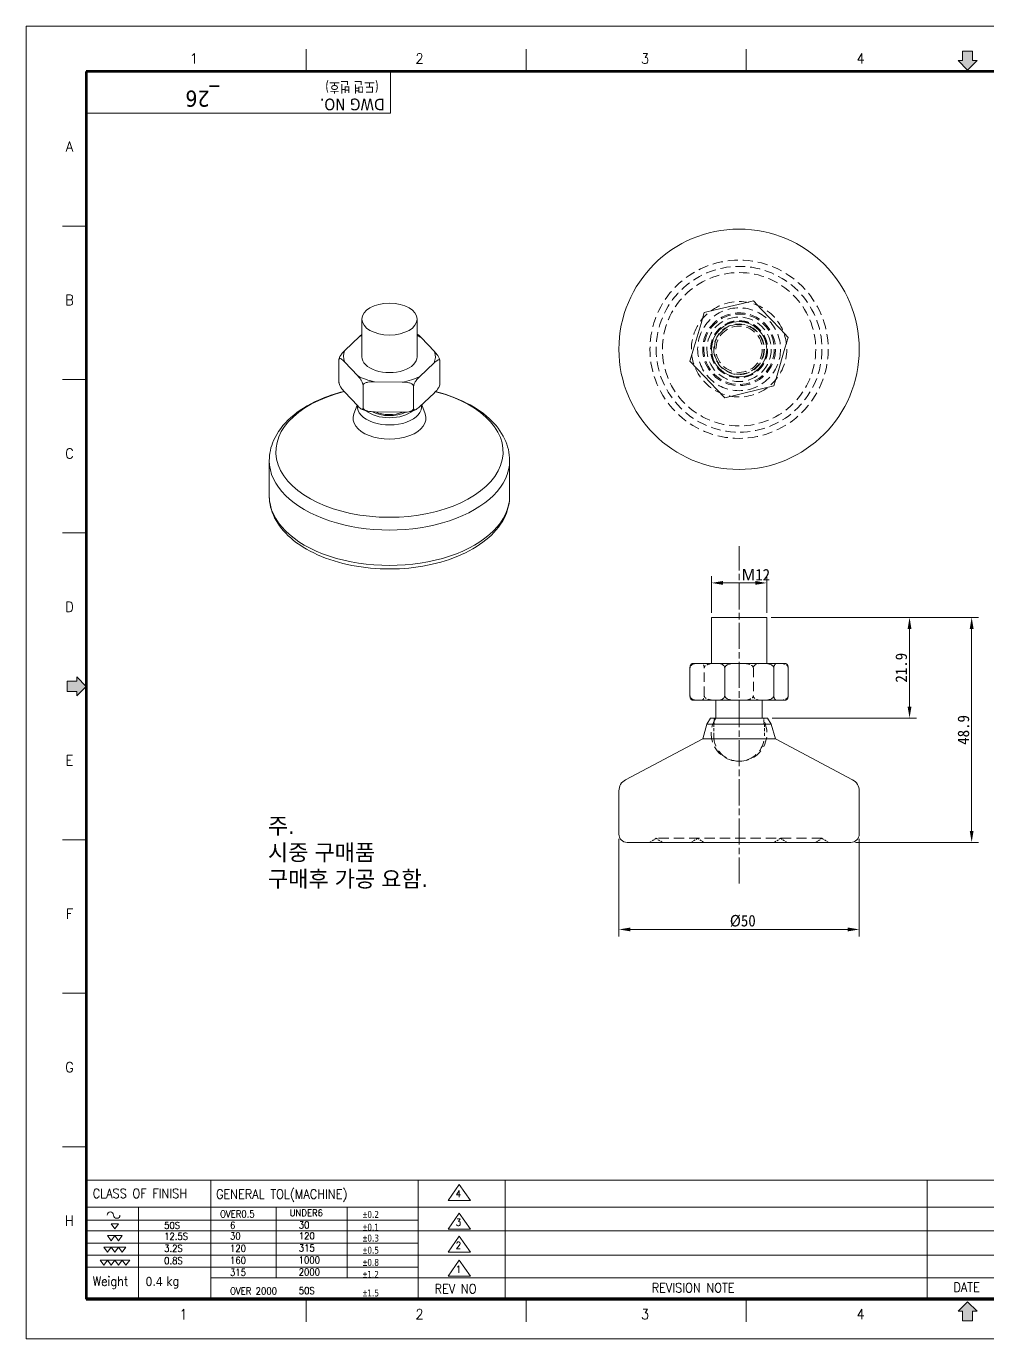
# Model space of a CAD drawing. Header units: millimetres. Extents: x 6 to 414, y 6 to 291.
# Drawn here: x 6 to 214.8, y 6 to 291 of the extents above; entities that cross this region are included whole.
import ezdxf
from ezdxf.enums import TextEntityAlignment as Align

# ---------------------------------------------------------------- set-up
doc = ezdxf.new("R2010")
doc.units = ezdxf.units.MM
doc.linetypes.add('CHAIN', pattern=[0.3543, 0.2362, -0.0295, 0.0591, -0.0295])
doc.linetypes.add('HIDDEN', pattern=[9.525, 6.35, -3.175])
doc.layers.get('0').update_dxf_attribs({"lineweight": 18})
for name, color, linetype, lineweight in [('SkizziergeometrieWIN-ISO', 7, 'Continuous', 50), ('가는실선_A4', 7, 'Continuous', 5), ('경계(ISO)', 7, 'Continuous', 70), ('굵은실선_A3', 7, 'Continuous', 18), ('제목(ISO)', 7, 'Continuous', 50)]:
    doc.layers.add(name, color=color, linetype=linetype, lineweight=lineweight)
for name, color, linetype, lineweight, true_color in [('가는실선_A3', 9, 'Continuous', 5, 0x808080), ('가는실선중심선_A3', 1, 'Continuous', 5, 0xff0000), ('가는파선_A3', 7, 'HIDDEN', 13, 0x008000), ('해치선_A3', 1, 'Continuous', 5, 0xff0000)]:
    doc.layers.add(name, color=color, linetype=linetype, lineweight=lineweight, true_color=true_color)
doc.styles.add('ROMANC_37', font='tahoma.ttf')
doc.styles.add('ROMANC_61', font='ROMANC.shx')
doc.styles.add('주 텍스트 (ISO)', font='tahoma.ttf')
doc.styles.add('주문자_A3(3.5)', font='tahoma.ttf')
doc.styles.add('치수문자_A3(2.5)', font='')
doc.styles.add('텍스트 스타일12', font='tahoma.ttf')
doc.styles.add('텍스트 스타일171', font='ROMANC.shx', dxfattribs={"width": 0.9})
doc.styles.add('텍스트 스타일211', font='ROMANC.shx', dxfattribs={"width": 0.9})
doc.styles.add('텍스트 스타일213', font='RomanC.shx', dxfattribs={"width": 0.9})
doc.styles.add('텍스트 스타일36', font='ROMANC.shx', dxfattribs={"width": 0.941937})
doc.styles.add('텍스트 스타일52', font='tahoma.ttf', dxfattribs={"width": 0.8})
doc.styles.get('치수문자_A3(2.5)').set_extended_font_data('GulimChe')
doc.dimstyles.new('치수_A3(2.5)', dxfattribs={"dimtxt": 2.5, "dimasz": 2.5, "dimexe": 1.5, "dimexo": 1, "dimgap": 0.5, "dimtad": 1, "dimtoh": 1, "dimdec": 1, "dimrnd": 1e-08, "dimdsep": 46, "dimtxsty": '치수문자_A3(2.5)', "dimcen": 0.09, "dimdle": 10, "dimclrd": 8, "dimclre": 8, "dimclrt": 7, "dimadec": 1, "dimazin": 2, "dimtfac": 0.8, "dimtmove": 0, "dimatfit": 3, "dimfxl": 1, "dimtolj": 1, "dimtzin": 0, "dimlwd": -1, "dimlwe": -1, "dimarcsym": 0})

# ---------------------------------------------------------------- blocks, each defined once
blk = doc.blocks.new('경계 A3_경계')
blk.add_hatch(color=7).paths.add_polyline_path([(211.52, 9.9), (211.52, 11.96), (212.48, 11.96), (210.42, 14.01), (208.36, 11.96), (209.32, 11.96), (209.32, 9.9)])
at = {"layer": '가는실선_A3'}
blk.add_hatch(color=7, dxfattribs=at).paths.add_polyline_path([(14.9, 148.76), (14.9, 146.56), (16.96, 146.56), (16.96, 145.6), (19.02, 147.66), (16.96, 149.72), (16.96, 148.76)])
at = {"layer": '해치선_A3'}
blk.add_hatch(color=7, dxfattribs=at).paths.add_polyline_path([(211.52, 283.53), (212.48, 283.53), (210.42, 281.47), (208.36, 283.53), (209.32, 283.53), (209.32, 285.59), (211.52, 285.59)])
for p, q in [((209.32, 285.59), (211.52, 285.59)), ((209.32, 283.53), (209.32, 285.59)), ((211.52, 285.59), (211.52, 283.53)), ((208.36, 283.53), (209.32, 283.53)), ((210.42, 281.47), (208.36, 283.53)), ((211.52, 283.53), (212.48, 283.53)), ((210.42, 14.01), (208.36, 11.96)), ((208.36, 11.96), (209.32, 11.96)), ((209.32, 11.96), (209.32, 9.9)), ((212.48, 11.96), (210.42, 14.01)), ((211.52, 9.9), (211.52, 11.96)), ((211.52, 11.96), (212.48, 11.96)), ((209.32, 9.9), (211.52, 9.9))]:
    blk.add_line(p, q)
at = {"color": 7}
for p, q in [((16.96, 148.76), (14.9, 148.76)), ((14.9, 148.76), (14.9, 146.56)), ((16.96, 149.72), (16.96, 148.76)), ((19.02, 147.66), (16.96, 149.72)), ((14.9, 146.56), (16.96, 146.56)), ((16.96, 145.6), (19.02, 147.66)), ((16.96, 146.56), (16.96, 145.6)), ((210.42, 14.01), (208.36, 11.96)), ((208.36, 11.96), (209.32, 11.96)), ((209.32, 11.96), (209.32, 9.9)), ((212.48, 11.96), (210.42, 14.01)), ((211.52, 9.9), (211.52, 11.96)), ((211.52, 11.96), (212.48, 11.96)), ((209.32, 9.9), (211.52, 9.9))]:
    blk.add_line(p, q, dxfattribs=at)
at = {"layer": 'SkizziergeometrieWIN-ISO', "lineweight": 18}
for p, q in [((6, 291), (414, 291)), ((6, 6), (6, 291)), ((414, 6), (6, 6))]:
    blk.add_line(p, q, dxfattribs=at)
at = {"layer": '가는실선_A3', "color": 7}
for p, q in [((66.79, 281.16), (66.79, 286.06)), ((114.57, 281.16), (114.57, 286.06)), ((162.34, 281.16), (162.34, 286.06)), ((18.75, 247.62), (13.85, 247.62)), ((18.75, 214.3), (13.85, 214.3)), ((18.75, 180.98), (13.85, 180.98)), ((14.9, 148.76), (16.96, 148.76)), ((14.9, 146.56), (14.9, 148.76)), ((16.96, 148.76), (16.96, 149.72)), ((16.96, 149.72), (19.02, 147.66)), ((16.96, 146.56), (14.9, 146.56)), ((19.02, 147.66), (16.96, 145.6)), ((16.96, 145.6), (16.96, 146.56)), ((18.75, 114.34), (13.85, 114.34)), ((18.75, 81.02), (13.85, 81.02)), ((18.75, 47.7), (13.85, 47.7)), ((18.75, 47.7), (13.85, 47.7)), ((66.79, 14.6), (66.79, 9.7)), ((66.79, 14.6), (66.79, 9.7)), ((114.57, 14.6), (114.57, 9.7)), ((162.34, 14.6), (162.34, 9.7))]:
    blk.add_line(p, q, dxfattribs=at)
at = {"layer": '가는실선_A3', "color": 7, "lineweight": 60}
for p, q in [((19.02, 281.16), (19.02, 14.6)), ((401.22, 281.16), (19.02, 281.16)), ((19.02, 14.6), (401.22, 14.6))]:
    blk.add_line(p, q, dxfattribs=at)
at = {"layer": '가는실선_A3', "color": 7, "lineweight": 13}
for p in [(85.08, 280.98), (19.02, 272.16)]:
    blk.add_line(p, (85.08, 272.16), dxfattribs=at)
at = {"layer": '굵은실선_A3'}
blk.add_line((212.48, 283.53), (210.42, 281.47), dxfattribs=at)
at = {"layer": '가는실선_A3', "color": 7, "style": '텍스트 스타일36', "width": 0.941937}
for s, p in [('1', (42.42, 283.98)), ('2', (91.4, 283.98)), ('3', (140.38, 283.98)), ('4', (187.21, 283.98)), ('A', (15.38, 264.88)), ('B', (15.38, 231.56)), ('C', (15.38, 198.24)), ('D', (15.38, 164.92)), ('E', (15.38, 131.6)), ('F', (15.38, 98.28)), ('G', (15.38, 64.96)), ('H', (15.38, 31.64)), ('1', (40.11, 11.29)), ('2', (91.4, 11.34)), ('3', (140.38, 11.34)), ('4', (187.21, 11.34))]:
    blk.add_text(s, height=2.2, dxfattribs=at).set_placement(p, align=Align.MIDDLE_CENTER)
at = {"layer": '가는실선_A3', "color": 7, "style": '텍스트 스타일52', "width": 0.8}
blk.add_text('(도면 번호)', height=2.293, rotation=180, dxfattribs=at).set_placement((82.53, 278.93))
at = {"layer": '가는실선_A3', "color": 7, "style": 'ROMANC_37'}
blk.add_text('DWG NO.', height=2.527, rotation=180, dxfattribs=at).set_placement((83.82, 275.28))
at = {"layer": '경계(ISO)', "insert": (44.22, 275.84), "char_height": 3.5, "attachment_point": 5, "rotation": 180, "style": '주 텍스트 (ISO)'}
blk.add_mtext('_26 ', dxfattribs=at)
blk = doc.blocks.new('제목 블록 A3_표제란')
at = {"layer": '가는실선_A4', "lineweight": 13}
for p, q in [((25.42, 38.66), (269.12, 38.66)), ((208.17, 38.66), (208.17, 13.12)), ((25.42, 32.81), (269.12, 32.81))]:
    blk.add_line(p, q, dxfattribs=at)
at = {"layer": '가는실선_A4'}
for p, q in [((25.42, 13.12), (25.42, 38.66)), ((52.65, 38.66), (52.65, 13.12)), ((97.69, 38.66), (97.69, 13.12)), ((106.58, 37.75), (104.15, 34.26)), ((109.02, 34.26), (106.58, 37.75)), ((116.56, 13.12), (116.56, 38.69)), ((104.15, 34.26), (109.02, 34.26)), ((36.93, 32.81), (36.93, 19.82)), ((66.8, 32.81), (66.8, 17.47)), ((82.25, 32.81), (82.25, 17.47)), ((106.58, 31.55), (104.15, 28.06)), ((109.02, 28.06), (106.58, 31.55)), ((97.69, 30.03), (25.42, 30.03)), ((30.98, 29.24), (32.59, 29.24)), ((31.78, 28.13), (30.98, 29.24)), ((32.59, 29.24), (31.78, 28.13)), ((30.19, 26.66), (31.8, 26.66)), ((30.99, 25.55), (30.19, 26.66)), ((31.8, 26.66), (30.99, 25.55)), ((31.8, 26.66), (33.4, 26.66)), ((32.6, 25.55), (31.8, 26.66)), ((33.4, 26.66), (32.6, 25.55)), ((104.15, 28.06), (109.02, 28.06)), ((106.58, 26.57), (104.15, 23.08)), ((109.02, 23.08), (106.58, 26.57)), ((97.69, 25.05), (25.42, 25.05)), ((29.38, 24.16), (30.98, 24.16)), ((30.18, 23.05), (29.38, 24.16)), ((30.98, 24.16), (30.18, 23.05)), ((30.98, 24.16), (32.59, 24.16)), ((31.79, 23.05), (30.98, 24.16)), ((32.59, 24.16), (31.79, 23.05)), ((32.59, 24.16), (34.2, 24.16)), ((33.39, 23.05), (32.59, 24.16)), ((34.2, 24.16), (33.39, 23.05)), ((104.15, 23.08), (109.02, 23.08)), ((28.59, 21.34), (30.19, 21.34)), ((29.39, 20.23), (28.59, 21.34)), ((30.19, 21.34), (29.39, 20.23)), ((30.19, 21.34), (31.8, 21.34)), ((31, 20.23), (30.19, 21.34)), ((31.8, 21.34), (31, 20.23)), ((31.8, 21.34), (33.41, 21.34)), ((32.6, 20.23), (31.8, 21.34)), ((33.41, 21.34), (32.6, 20.23)), ((33.41, 21.34), (35.01, 21.34)), ((34.21, 20.23), (33.41, 21.34)), ((35.01, 21.34), (34.21, 20.23)), ((106.58, 21.34), (104.15, 17.85)), ((109.02, 17.85), (106.58, 21.34)), ((97.69, 19.82), (25.42, 19.82)), ((36.93, 19.82), (36.93, 13.12)), ((104.15, 17.85), (109.02, 17.85)), ((25.42, 13.12), (407.76, 13.12)), ((208.17, 13.12), (25.42, 13.12))]:
    blk.add_line(p, q, dxfattribs=at)
at = {"layer": '가는실선_A4', "color": 7}
for p, q in [((269.09, 27.68), (25.42, 27.68)), ((269.12, 22.4), (25.42, 22.4)), ((269.12, 17.47), (52.65, 17.47))]:
    blk.add_line(p, q, dxfattribs=at)
at = {"layer": '가는실선_A4'}
for centre, start, end in [((30.81, 31.11), 0, 180), ((32.21, 31.11), 180, 0)]:
    blk.add_arc(centre, 0.698, start, end, dxfattribs=at)
at = {"layer": '가는실선_A3', "color": 7, "style": '텍스트 스타일12'}
blk.add_attdef('질량\\P1;_001', (38.45, 15.71), '', height=2, dxfattribs=at)
at = {"layer": '가는실선_A4', "color": 7, "width": 0.9}
for s, height, style, p in [('CLASS OF FINISH', 2, '텍스트 스타일171', (26.97, 34.81)), ('GENERAL TOL(MACHINE)', 2, '텍스트 스타일171', (53.76, 34.67)), ('4', 1.5, '텍스트 스타일211', (105.83, 34.98)), ('OVER0.5', 1.5, '텍스트 스타일211', (54.63, 30.6)), ('UNDER6', 1.5, '텍스트 스타일211', (69.75, 30.85)), ('50S', 1.5, '텍스트 스타일211', (42.49, 28.11)), ('6', 1.5, '텍스트 스타일211', (56.81, 28.15)), ('30', 1.5, '텍스트 스타일211', (71.73, 28.22)), ('3', 1.5, '텍스트 스타일211', (105.83, 28.78)), ('12.5S', 1.5, '텍스트 스타일211', (42.49, 25.76)), ('30', 1.5, '텍스트 스타일211', (56.81, 25.8)), ('120', 1.5, '텍스트 스타일211', (71.73, 25.86)), ('3.2S', 1.5, '텍스트 스타일211', (42.49, 23.12)), ('120', 1.5, '텍스트 스타일211', (56.81, 23.16)), ('315', 1.5, '텍스트 스타일211', (71.73, 23.23)), ('2', 1.5, '텍스트 스타일211', (105.83, 23.8)), ('0.8S', 1.5, '텍스트 스타일211', (42.49, 20.48)), ('160', 1.5, '텍스트 스타일211', (56.81, 20.52)), ('1000', 1.5, '텍스트 스타일213', (71.72, 20.59)), ('1', 1.5, '텍스트 스타일211', (105.83, 18.57)), ('Weight', 2, '텍스트 스타일171', (26.97, 15.76)), ('315', 1.5, '텍스트 스타일213', (56.81, 17.94)), ('2000', 1.5, '텍스트 스타일211', (71.72, 18.01)), ('OVER 2000', 1.5, '텍스트 스타일211', (56.81, 13.87)), ('50S', 1.5, '텍스트 스타일211', (71.73, 13.94)), ('REV NO', 2, '텍스트 스타일171', (101.23, 14.1)), ('REVISION NOTE', 2, '텍스트 스타일171', (148.38, 14.33)), ('DATE', 2, '텍스트 스타일171', (213.9, 14.44))]:
    blk.add_text(s, height=height, dxfattribs=dict(at, style=style)).set_placement(p)
at = {"layer": '가는실선_A4', "color": 7, "char_height": 1.5, "attachment_point": 7, "style": 'ROMANC_61'}
for s, insert in [('\\fAIGDT|b0|i0;\\W0.90;\\H1.5000;`\\fTahoma|b0|i0;\\W0.90;\\H1.5000;0.2', (85.63, 30.47)), ('\\fAIGDT|b0|i0;\\W0.90;\\H1.5000;`\\fTahoma|b0|i0;\\W0.90;\\H1.5000;0.1', (85.63, 27.69)), ('\\fAIGDT|b0|i0;\\W0.90;\\H1.5000;`\\fTahoma|b0|i0;\\W0.90;\\H1.5000;0.3', (85.63, 25.34)), ('\\fAIGDT|b0|i0;\\W0.90;\\H1.5000;`\\fTahoma|b0|i0;\\W0.90;\\H1.5000;0.5', (85.63, 22.71)), ('\\fAIGDT|b0|i0;\\W0.90;\\H1.5000;`\\fTahoma|b0|i0;\\W0.90;\\H1.5000;0.8', (85.62, 20.06)), ('\\fAIGDT|b0|i0;\\W0.90;\\H1.5000;`\\fTahoma|b0|i0;\\W0.90;\\H1.5000;1.2', (85.62, 17.48)), ('\\fAIGDT|b0|i0;\\W0.90;\\H1.5000;`\\fTahoma|b0|i0;\\W0.90;\\H1.5000;1.5', (85.63, 13.42))]:
    blk.add_mtext(s, dxfattribs=dict(at, insert=insert))
at = {"layer": '가는실선_A4', "color": 7, "style": '텍스트 스타일12'}
blk.add_attdef('SCALE_001', (273.43, 32.87), '', height=2, dxfattribs=at)
blk.add_attdef('설명', text='', height=2, dxfattribs=at).set_placement((331.27, 35.73), align=Align.MIDDLE_LEFT)
blk.add_attdef('프로젝트', text='', height=2, dxfattribs=at).set_placement((340.77, 28.27), align=Align.MIDDLE_CENTER)
at = {"layer": '가는실선_A4', "style": '텍스트 스타일12'}
blk.add_attdef('리비전_번호_001', (385.16, 14.29), '', height=2, dxfattribs=at)
at = {"layer": '제목(ISO)', "style": '텍스트 스타일12'}
for tag, p in [('관리자', (373.93, 36.39)), ('공급업자', (383.08, 28.64))]:
    blk.add_attdef(tag, text='', height=2, dxfattribs=at).set_placement(p, align=Align.TOP_LEFT)
blk = doc.blocks.new('*D16')
at = {"layer": 'Defpoints', "color": 0, "transparency": 16777216}
for p in [(134.7, 115.58), (186.9, 115.58), (186.9, 94.88)]:
    blk.add_point(p, dxfattribs=at)
at = {"layer": '가는실선_A4', "color": 8, "transparency": 16777216}
for p, q in [((134.7, 114.58), (134.7, 93.38)), ((186.9, 114.58), (186.9, 93.38)), ((137.2, 94.88), (184.4, 94.88))]:
    blk.add_line(p, q, dxfattribs=at)
for points in [[(137.2, 95.29), (137.2, 94.46), (134.7, 94.88)], [(184.4, 95.29), (184.4, 94.46), (186.9, 94.88)]]:
    blk.add_solid(points, dxfattribs=at)
at = {"layer": '가는실선_A4', "color": 7, "transparency": 16777216, "insert": (160.8, 96.72), "char_height": 2.5, "attachment_point": 5, "style": '치수문자_A3(2.5)'}
blk.add_mtext('\\A1; \\f굴림체|b0|i0;\\H2.5000;Ø50', dxfattribs=at)
blk = doc.blocks.new('*D17')
at = {"layer": 'Defpoints', "color": 0, "transparency": 16777216}
for p in [(154.8, 170.12), (154.8, 162.64), (166.8, 162.64)]:
    blk.add_point(p, dxfattribs=at)
at = {"layer": '가는실선_A4', "color": 8, "transparency": 16777216}
for p, q in [((154.8, 163.64), (154.8, 171.62)), ((166.8, 163.64), (166.8, 171.62)), ((164.3, 170.12), (157.3, 170.12))]:
    blk.add_line(p, q, dxfattribs=at)
for points in [[(157.3, 170.54), (157.3, 169.71), (154.8, 170.12)], [(164.3, 170.54), (164.3, 169.71), (166.8, 170.12)]]:
    blk.add_solid(points, dxfattribs=at)
at = {"layer": '가는실선_A4', "color": 7, "transparency": 16777216, "insert": (163.64, 171.91), "char_height": 2.5, "attachment_point": 5, "style": '치수문자_A3(2.5)'}
blk.add_mtext('\\A1; \\fSegoe UI|b0|i0;\\H2.5000;M\\f굴림체|b0|i0;\\H2.5000;12', dxfattribs=at)
blk = doc.blocks.new('*D18')
at = {"layer": 'Defpoints', "color": 0, "transparency": 16777216}
for p in [(166.8, 162.64), (167, 140.78), (197.82, 140.78)]:
    blk.add_point(p, dxfattribs=at)
at = {"layer": '가는실선_A4', "color": 8, "transparency": 16777216}
for p, q in [((167.8, 162.64), (199.32, 162.64)), ((197.82, 160.14), (197.82, 143.28)), ((168, 140.78), (199.32, 140.78))]:
    blk.add_line(p, q, dxfattribs=at)
for points in [[(197.4, 160.14), (198.23, 160.14), (197.82, 162.64)], [(197.4, 143.28), (198.23, 143.28), (197.82, 140.78)]]:
    blk.add_solid(points, dxfattribs=at)
at = {"layer": '가는실선_A4', "color": 7, "transparency": 16777216, "insert": (196.03, 151.71), "char_height": 2.5, "attachment_point": 5, "rotation": 90, "style": '치수문자_A3(2.5)'}
blk.add_mtext('\\A1;21.9', dxfattribs=at)
blk = doc.blocks.new('*D19')
at = {"layer": 'Defpoints', "color": 0, "transparency": 16777216}
for p in [(166.8, 162.64), (185.1, 113.78), (211.31, 113.78)]:
    blk.add_point(p, dxfattribs=at)
at = {"layer": '가는실선_A4', "color": 8, "transparency": 16777216}
for p, q in [((167.8, 162.64), (212.81, 162.64)), ((211.31, 160.14), (211.31, 116.28)), ((186.1, 113.78), (212.81, 113.78))]:
    blk.add_line(p, q, dxfattribs=at)
for points in [[(210.89, 160.14), (211.73, 160.14), (211.31, 162.64)], [(210.89, 116.28), (211.73, 116.28), (211.31, 113.78)]]:
    blk.add_solid(points, dxfattribs=at)
at = {"layer": '가는실선_A4', "color": 7, "transparency": 16777216, "insert": (209.53, 138.21), "char_height": 2.5, "attachment_point": 5, "rotation": 90, "style": '치수문자_A3(2.5)'}
blk.add_mtext('\\A1;48.9', dxfattribs=at)

msp = doc.modelspace()

# ---------------------------------------------------------------- linework, layer by layer
at = {"layer": '가는실선_A3'}
for centre, major_axis, start_param, end_param in [((84.88, 219.25), (9.97, 0), 2.216556, 2.284771), ((84.88, 219.25), (9.97, 0), 0.806727, 0.925037), ((84.88, 219.25), (-9.97, 0), 6.042715, 6.473561), ((84.88, 219.25), (9.97, 0), 6.042715, 6.473561), ((84.88, 219.25), (-9.97, 0), 0.806727, 1.237573), ((84.88, 219.25), (-9.97, 0), 1.853924, 2.284771), ((84.88, 198.61), (-24.67, 0), 5.122413, 10.579191), ((84.88, 196.67), (-26.1, 0), 0, 3.141593), ((84.88, 188.98), (-26.1, 0), 0, 3.141593)]:
    msp.add_ellipse(centre, major_axis=major_axis, ratio=0.57735, start_param=start_param, end_param=end_param, dxfattribs=at)
at = {"layer": '가는실선중심선_A3', "linetype": 'CHAIN', "ltscale": 23.990969}
msp.add_line((160.8, 104.82), (160.8, 178.07), dxfattribs=at)
at = {"layer": '가는파선_A3', "ltscale": 0.314961}
for p, q in [((153.24, 145.64), (153.24, 151.64)), ((163.9, 151.64), (163.9, 145.64))]:
    msp.add_line(p, q, dxfattribs=at)
at = {"layer": '가는파선_A3', "ltscale": 0.0557}
for p, q in [((155.4, 139.43), (155.4, 140.78)), ((166.2, 139.43), (166.2, 140.78))]:
    msp.add_line(p, q, dxfattribs=at)
at = {"layer": '가는파선_A3', "ltscale": 0.10406}
for p, q in [((155.31, 136.91), (155.31, 139.43)), ((166.29, 136.91), (166.29, 139.43))]:
    msp.add_line(p, q, dxfattribs=at)
at = {"layer": '가는파선_A3', "ltscale": 0.066963}
for p, q in [((142.8, 114.68), (141.45, 113.78)), ((144.15, 113.78), (142.8, 114.68)), ((151.8, 114.68), (150.45, 113.78)), ((153.15, 113.78), (151.8, 114.68)), ((168.45, 113.78), (169.8, 114.68)), ((169.8, 114.68), (171.15, 113.78)), ((177.45, 113.78), (178.8, 114.68)), ((178.8, 114.68), (180.15, 113.78))]:
    msp.add_line(p, q, dxfattribs=at)
at = {"layer": '가는파선_A3', "ltscale": 0.349228}
msp.add_line((178.8, 114.68), (142.8, 114.68), dxfattribs=at)
at = {"layer": '가는파선_A3', "ltscale": 0.34498}
msp.add_circle((160.8, 220.86), 19.35, dxfattribs=at)
at = {"layer": '가는파선_A3', "ltscale": 0.33925}
msp.add_circle((160.8, 220.86), 18, dxfattribs=at)
at = {"layer": '가는파선_A3', "ltscale": 0.343225}
msp.add_circle((160.8, 220.86), 16.65, dxfattribs=at)
at = {"layer": '가는파선_A3', "ltscale": 0.34137}
msp.add_circle((160.8, 220.86), 10.35, dxfattribs=at)
at = {"layer": '가는파선_A3', "ltscale": 0.349228}
msp.add_circle((160.8, 220.86), 9, dxfattribs=at)
at = {"layer": '가는파선_A3', "ltscale": 0.347307}
msp.add_circle((160.8, 220.86), 7.9, dxfattribs=at)
at = {"layer": '가는파선_A3', "ltscale": 0.336423}
msp.add_circle((160.8, 220.86), 7.65, dxfattribs=at)
at = {"layer": '가는파선_A3', "ltscale": 0.35507}
msp.add_circle((160.8, 220.86), 7, dxfattribs=at)
at = {"layer": '가는파선_A3', "ltscale": 0.340875}
msp.add_circle((160.8, 220.86), 6.2, dxfattribs=at)
at = {"layer": '가는파선_A3', "ltscale": 0.332575}
msp.add_circle((160.8, 220.86), 6.05, dxfattribs=at)
at = {"layer": '가는파선_A3', "ltscale": 0.329226}
msp.add_circle((160.8, 220.86), 5.49, dxfattribs=at)
at = {"layer": '가는파선_A3', "ltscale": 0.356212}
msp.add_circle((160.8, 220.86), 5.4, dxfattribs=at)
at = {"layer": '가는파선_A3', "ltscale": 0.331486}
msp.add_circle((160.8, 220.86), 5.03, dxfattribs=at)
at = {"layer": '가는파선_A3', "ltscale": 0.342774}
msp.add_arc((160.8, 137.42), 6.05, 146.32, 33.68, dxfattribs=at)
at = {"layer": '가는파선_A3', "ltscale": 0.362149}
msp.add_arc((160.8, 136.91), 5.49, 180, 0, dxfattribs=at)
at = {"layer": '가는파선_A3', "ltscale": 0.118594}
for points, knots in [([(153.24, 151.64), (153.24, 151.69), (153.24, 151.74), (153.23, 151.83), (153.22, 151.88), (153.2, 152.04), (153.16, 152.15), (153.08, 152.35), (153.01, 152.44), (152.82, 152.61), (152.67, 152.64), (152.54, 152.64)], [0.5542201, 0.5542201, 0.5542201, 0.5542201, 0.5673665, 0.5673665, 0.5819552, 0.5819552, 0.6225293, 0.6225293, 0.6891052, 0.6891052, 0.8246123, 0.8246123, 0.8246123, 0.8246123]), ([(155.63, 152.64), (155.19, 152.64), (154.66, 152.61), (154.03, 152.44), (153.79, 152.35), (153.5, 152.15), (153.38, 152.04), (153.29, 151.88), (153.27, 151.83), (153.24, 151.74), (153.24, 151.69), (153.24, 151.64)], [-0.8246123, -0.8246123, -0.8246123, -0.8246123, -0.6891052, -0.6891052, -0.6225293, -0.6225293, -0.5819552, -0.5819552, -0.5673665, -0.5673665, -0.5542201, -0.5542201, -0.5542201, -0.5542201]), ([(163.9, 151.64), (163.9, 151.69), (163.89, 151.74), (163.87, 151.83), (163.85, 151.88), (163.76, 152.04), (163.64, 152.15), (163.35, 152.35), (163.11, 152.44), (162.47, 152.61), (161.95, 152.64), (161.51, 152.64)], [0.5542201, 0.5542201, 0.5542201, 0.5542201, 0.5673665, 0.5673665, 0.5819552, 0.5819552, 0.6225293, 0.6225293, 0.6891052, 0.6891052, 0.8246123, 0.8246123, 0.8246123, 0.8246123]), ([(165.6, 152.64), (165.29, 152.64), (164.91, 152.61), (164.46, 152.44), (164.29, 152.35), (164.09, 152.15), (164, 152.04), (163.94, 151.88), (163.92, 151.83), (163.91, 151.74), (163.9, 151.69), (163.9, 151.64)], [-0.8246123, -0.8246123, -0.8246123, -0.8246123, -0.6891052, -0.6891052, -0.6225293, -0.6225293, -0.5819552, -0.5819552, -0.5673665, -0.5673665, -0.5542201, -0.5542201, -0.5542201, -0.5542201]), ([(171.46, 151.64), (171.46, 151.69), (171.46, 151.74), (171.44, 151.83), (171.42, 151.88), (171.36, 152.04), (171.28, 152.15), (171.07, 152.35), (170.9, 152.44), (170.45, 152.61), (170.08, 152.64), (169.77, 152.64)], [-1.6626604, -1.6626604, -1.6626604, -1.6626604, -1.6495141, -1.6495141, -1.6349254, -1.6349254, -1.5943513, -1.5943513, -1.5277753, -1.5277753, -1.3922683, -1.3922683, -1.3922683, -1.3922683]), ([(152.54, 144.64), (152.67, 144.64), (152.82, 144.68), (153.01, 144.85), (153.08, 144.94), (153.16, 145.14), (153.2, 145.25), (153.22, 145.41), (153.23, 145.46), (153.24, 145.55), (153.24, 145.6), (153.24, 145.64)], [-1.9330526, -1.9330526, -1.9330526, -1.9330526, -1.7975455, -1.7975455, -1.7309696, -1.7309696, -1.6903955, -1.6903955, -1.6758068, -1.6758068, -1.6626604, -1.6626604, -1.6626604, -1.6626604]), ([(153.24, 145.64), (153.24, 145.6), (153.24, 145.55), (153.27, 145.46), (153.29, 145.41), (153.38, 145.25), (153.5, 145.14), (153.79, 144.94), (154.03, 144.85), (154.66, 144.68), (155.19, 144.64), (155.63, 144.64)], [-0.5542201, -0.5542201, -0.5542201, -0.5542201, -0.5410738, -0.5410738, -0.5264851, -0.5264851, -0.485911, -0.485911, -0.419335, -0.419335, -0.283828, -0.283828, -0.283828, -0.283828]), ([(161.51, 144.64), (161.95, 144.64), (162.47, 144.68), (163.11, 144.85), (163.35, 144.94), (163.64, 145.14), (163.76, 145.25), (163.85, 145.41), (163.87, 145.46), (163.89, 145.55), (163.9, 145.6), (163.9, 145.64)], [-1.9330526, -1.9330526, -1.9330526, -1.9330526, -1.7975455, -1.7975455, -1.7309696, -1.7309696, -1.6903955, -1.6903955, -1.6758068, -1.6758068, -1.6626604, -1.6626604, -1.6626604, -1.6626604]), ([(163.9, 145.64), (163.9, 145.6), (163.91, 145.55), (163.92, 145.46), (163.94, 145.41), (164, 145.25), (164.09, 145.14), (164.29, 144.94), (164.46, 144.85), (164.91, 144.68), (165.29, 144.64), (165.6, 144.64)], [-0.5542201, -0.5542201, -0.5542201, -0.5542201, -0.5410738, -0.5410738, -0.5264851, -0.5264851, -0.485911, -0.485911, -0.419335, -0.419335, -0.283828, -0.283828, -0.283828, -0.283828]), ([(169.77, 144.64), (170.08, 144.64), (170.45, 144.68), (170.9, 144.85), (171.07, 144.94), (171.28, 145.14), (171.36, 145.25), (171.42, 145.41), (171.44, 145.46), (171.46, 145.55), (171.46, 145.6), (171.46, 145.64)], [-1.9330526, -1.9330526, -1.9330526, -1.9330526, -1.7975455, -1.7975455, -1.7309696, -1.7309696, -1.6903955, -1.6903955, -1.6758068, -1.6758068, -1.6626604, -1.6626604, -1.6626604, -1.6626604])]:
    msp.add_open_spline(points, degree=3, knots=knots, dxfattribs=at)
at = {"layer": '굵은실선_A3'}
for p, q in [((163.9, 231.38), (161.51, 230.8)), ((165.6, 229.6), (163.9, 231.38)), ((153.24, 228.81), (152.54, 226.45)), ((155.63, 229.39), (153.24, 228.81)), ((161.51, 230.8), (155.63, 229.39)), ((169.77, 225.22), (165.6, 229.6)), ((78.88, 219.25), (78.88, 227.41)), ((90.88, 219.25), (90.88, 227.41)), ((152.54, 226.45), (150.83, 220.65)), ((171.46, 223.43), (169.77, 225.22)), ((78.35, 223.6), (75.19, 220.62)), ((94.67, 220.34), (91.77, 223.4)), ((170.77, 221.07), (171.46, 223.43)), ((150.83, 220.65), (150.13, 218.29)), ((169.05, 215.27), (170.77, 221.07)), ((73.91, 213.69), (73.91, 218.59)), ((75.09, 218.16), (77.98, 215.09)), ((91.41, 214.9), (94.56, 217.88)), ((95.84, 213.37), (95.84, 218.27)), ((150.13, 218.29), (151.83, 216.5)), ((81.62, 213.81), (87.66, 213.72)), ((151.83, 216.5), (156, 212.12)), ((168.36, 212.91), (169.05, 215.27)), ((77.98, 208.56), (75.09, 211.63)), ((79.16, 208.13), (79.16, 213.03)), ((90.12, 207.97), (90.12, 212.87)), ((94.56, 211.35), (91.41, 208.37)), ((156, 212.12), (157.69, 210.34)), ((157.69, 210.34), (160.09, 210.92)), ((160.09, 210.92), (165.97, 212.33)), ((165.97, 212.33), (168.36, 212.91)), ((77.83, 208.72), (77.14, 206.81)), ((91.89, 208.82), (92.61, 206.81)), ((87.66, 207.19), (81.62, 207.28)), ((58.78, 188.98), (58.78, 196.67)), ((110.98, 188.98), (110.98, 196.67)), ((166.8, 162.64), (154.8, 162.64)), ((154.8, 152.64), (154.8, 162.64)), ((166.8, 152.64), (166.8, 162.64)), ((150.13, 145.64), (150.13, 151.64)), ((150.83, 152.64), (151.83, 152.64)), ((151.83, 152.64), (156, 152.64)), ((156, 152.64), (160.09, 152.64)), ((157.69, 145.64), (157.69, 151.64)), ((160.09, 152.64), (165.97, 152.64)), ((165.97, 152.64), (169.05, 152.64)), ((168.36, 145.64), (168.36, 151.64)), ((169.05, 152.64), (170.77, 152.64)), ((171.46, 145.64), (171.46, 151.64)), ((151.83, 144.64), (150.83, 144.64)), ((156, 144.64), (151.83, 144.64)), ((155.77, 140.79), (155.77, 144.64)), ((160.09, 144.64), (156, 144.64)), ((165.97, 144.64), (160.09, 144.64)), ((165.82, 140.79), (165.82, 144.64)), ((169.05, 144.64), (165.97, 144.64)), ((170.77, 144.64), (169.05, 144.64)), ((154.6, 140.78), (153.8, 139.43)), ((167, 140.78), (154.6, 140.78)), ((165.82, 140.79), (155.77, 140.79)), ((167, 140.78), (167.8, 139.43)), ((153.8, 139.43), (152.9, 136.28)), ((167.8, 139.43), (153.8, 139.43)), ((167.8, 139.43), (168.7, 136.28)), ((152.9, 136.28), (136.13, 127.37)), ((168.7, 136.28), (152.9, 136.28)), ((168.7, 136.28), (185.46, 127.37)), ((134.7, 115.58), (134.7, 124.99)), ((186.9, 115.58), (186.9, 124.99)), ((185.1, 113.78), (136.5, 113.78))]:
    msp.add_line(p, q, dxfattribs=at)
for radius in [26.1, 6]:
    msp.add_circle((160.8, 220.86), radius, dxfattribs=at)
for centre, radius, start, end in [((160.8, 137.42), 6.05, 146.1611, 146.32), ((160.8, 137.42), 6.05, 33.68, 33.8389), ((137.4, 124.99), 2.7, 117.9805, 180), ((184.2, 124.99), 2.7, 0, 62.0195), ((136.5, 115.58), 1.8, 180, 270), ((185.1, 115.58), 1.8, 270, 0)]:
    msp.add_arc(centre, radius, start, end, dxfattribs=at)
msp.add_ellipse((84.88, 227.41), major_axis=(-6, 0), ratio=0.57735, dxfattribs=at)
for centre, major_axis, start_param, end_param in [((84.88, 219.25), (-6, 0), 0, 3.141593), ((84.88, 208.46), (-7, 0), 6.234024, 9.506181), ((84.88, 205.89), (-7.9, 0), 6.079755, 9.628209), ((84.88, 209.56), (6.2, 0), 3.741427, 5.683351), ((84.88, 209.56), (5.4, 0), 3.9567, 5.426723), ((84.88, 209.57), (5.03, 0), 4.055787, 5.319038)]:
    msp.add_ellipse(centre, major_axis=major_axis, ratio=0.57735, start_param=start_param, end_param=end_param, dxfattribs=at)
for points in [[(78.88, 224.04), (78.7, 223.92), (78.51, 223.75), (78.35, 223.6)], [(90.95, 224.08), (90.92, 224.09), (90.9, 224.1), (90.88, 224.11)]]:
    msp.add_open_spline(points, degree=3, dxfattribs=at)
for points, knots in [([(91.77, 223.4), (91.56, 223.63), (91.3, 223.88), (91.05, 224.04), (91, 224.06), (90.95, 224.08)], [-0.8246123, -0.8246123, -0.8246123, -0.8246123, -0.6891052, -0.6891052, -0.6594967, -0.6594967, -0.6594967, -0.6594967]), ([(75.19, 220.62), (74.96, 220.4), (74.68, 220.1), (74.34, 219.64), (74.21, 219.44), (74.05, 219.14), (73.99, 218.99), (73.94, 218.81), (73.93, 218.76), (73.92, 218.68), (73.91, 218.65), (73.91, 218.62)], [-0.8246123, -0.8246123, -0.8246123, -0.8246123, -0.6891052, -0.6891052, -0.6225293, -0.6225293, -0.5819552, -0.5819552, -0.5673665, -0.5673665, -0.5576372, -0.5576372, -0.5576372, -0.5576372]), ([(95.84, 218.27), (95.84, 218.31), (95.84, 218.36), (95.83, 218.44), (95.82, 218.5), (95.77, 218.67), (95.71, 218.82), (95.57, 219.13), (95.45, 219.34), (95.14, 219.81), (94.88, 220.11), (94.67, 220.34)], [0.5542201, 0.5542201, 0.5542201, 0.5542201, 0.5673665, 0.5673665, 0.5819552, 0.5819552, 0.6225293, 0.6225293, 0.6891052, 0.6891052, 0.8246123, 0.8246123, 0.8246123, 0.8246123]), ([(73.91, 218.59), (73.91, 218.63), (73.91, 218.66), (73.93, 218.72), (73.94, 218.76), (73.98, 218.84), (74.04, 218.87), (74.18, 218.88), (74.3, 218.83), (74.61, 218.63), (74.87, 218.39), (75.09, 218.16)], [0.5542201, 0.5542201, 0.5542201, 0.5542201, 0.5673665, 0.5673665, 0.5819552, 0.5819552, 0.6225293, 0.6225293, 0.6891052, 0.6891052, 0.8246123, 0.8246123, 0.8246123, 0.8246123]), ([(73.91, 218.62), (73.91, 218.62), (73.91, 218.62), (73.91, 218.62), (73.91, 218.62), (73.91, 218.62), (73.91, 218.62), (73.91, 218.62), (73.91, 218.62), (73.91, 218.62), (73.91, 218.62), (73.91, 218.62)], [2.3310471201, 2.3310471201, 2.3310471201, 2.3310471201, 2.3310867063, 2.3310867063, 2.3311262925, 2.3311262925, 2.3311658787, 2.3311658787, 2.3312054649, 2.3312054649, 2.331245051, 2.331245051, 2.331245051, 2.331245051]), ([(94.56, 217.88), (94.8, 218.1), (95.08, 218.34), (95.42, 218.52), (95.55, 218.57), (95.7, 218.55), (95.77, 218.52), (95.81, 218.44), (95.83, 218.41), (95.84, 218.35), (95.84, 218.31), (95.84, 218.27)], [-0.8246123, -0.8246123, -0.8246123, -0.8246123, -0.6891052, -0.6891052, -0.6225293, -0.6225293, -0.5819552, -0.5819552, -0.5673665, -0.5673665, -0.5542201, -0.5542201, -0.5542201, -0.5542201]), ([(77.98, 215.09), (78.19, 214.86), (78.45, 214.56), (78.77, 214.09), (78.88, 213.89), (79.03, 213.58), (79.08, 213.43), (79.13, 213.25), (79.14, 213.2), (79.15, 213.11), (79.16, 213.06), (79.16, 213.03)], [-0.8246123, -0.8246123, -0.8246123, -0.8246123, -0.6891052, -0.6891052, -0.6225293, -0.6225293, -0.5819552, -0.5819552, -0.5673665, -0.5673665, -0.5542201, -0.5542201, -0.5542201, -0.5542201]), ([(79.16, 213.03), (79.16, 213.06), (79.16, 213.11), (79.19, 213.18), (79.21, 213.22), (79.3, 213.35), (79.42, 213.44), (79.72, 213.59), (79.97, 213.67), (80.62, 213.8), (81.16, 213.82), (81.62, 213.81)], [0.5542201, 0.5542201, 0.5542201, 0.5542201, 0.5673665, 0.5673665, 0.5819552, 0.5819552, 0.6225293, 0.6225293, 0.6891052, 0.6891052, 0.8246123, 0.8246123, 0.8246123, 0.8246123]), ([(90.12, 212.87), (90.12, 212.9), (90.13, 212.95), (90.14, 213.04), (90.15, 213.09), (90.2, 213.27), (90.26, 213.41), (90.42, 213.72), (90.55, 213.92), (90.89, 214.38), (91.17, 214.68), (91.41, 214.9)], [0.5542201, 0.5542201, 0.5542201, 0.5542201, 0.5673665, 0.5673665, 0.5819552, 0.5819552, 0.6225293, 0.6225293, 0.6891052, 0.6891052, 0.8246123, 0.8246123, 0.8246123, 0.8246123]), ([(75.01, 211.7), (73.05, 211.22), (71.18, 210.59), (67.16, 208.79), (65.12, 207.52), (61.8, 204.56), (60.51, 202.88), (59.1, 199.63), (58.78, 198.15), (58.78, 196.67)], [7.473309, 7.473309, 7.473309, 7.473309, 7.72714, 7.72714, 8.064807, 8.064807, 8.394127, 8.394127, 8.63938, 8.63938, 8.63938, 8.63938]), ([(75.09, 211.63), (74.87, 211.86), (74.61, 212.16), (74.3, 212.63), (74.18, 212.83), (74.04, 213.14), (73.98, 213.29), (73.94, 213.47), (73.93, 213.52), (73.91, 213.61), (73.91, 213.66), (73.91, 213.69)], [-1.9330526, -1.9330526, -1.9330526, -1.9330526, -1.7975455, -1.7975455, -1.7309696, -1.7309696, -1.6903955, -1.6903955, -1.6758068, -1.6758068, -1.6626604, -1.6626604, -1.6626604, -1.6626604]), ([(87.66, 213.72), (88.11, 213.71), (88.65, 213.68), (89.31, 213.53), (89.56, 213.45), (89.85, 213.29), (89.97, 213.2), (90.07, 213.06), (90.09, 213.02), (90.11, 212.95), (90.12, 212.9), (90.12, 212.87)], [-0.8246123, -0.8246123, -0.8246123, -0.8246123, -0.6891052, -0.6891052, -0.6225293, -0.6225293, -0.5819552, -0.5819552, -0.5673665, -0.5673665, -0.5542201, -0.5542201, -0.5542201, -0.5542201]), ([(95.84, 213.37), (95.84, 213.34), (95.84, 213.29), (95.83, 213.21), (95.81, 213.15), (95.77, 212.98), (95.7, 212.83), (95.55, 212.52), (95.42, 212.32), (95.08, 211.86), (94.8, 211.57), (94.56, 211.35)], [-0.5542201, -0.5542201, -0.5542201, -0.5542201, -0.5410738, -0.5410738, -0.5264851, -0.5264851, -0.485911, -0.485911, -0.419335, -0.419335, -0.283828, -0.283828, -0.283828, -0.283828]), ([(110.98, 196.67), (110.98, 198.29), (110.59, 199.91), (109.11, 203.03), (107.96, 204.51), (104.94, 207.29), (102.99, 208.56), (98.98, 210.44), (96.98, 211.14), (94.88, 211.67)], [5.497787, 5.497787, 5.497787, 5.497787, 5.765752, 5.765752, 6.057217, 6.057217, 6.385405, 6.385405, 6.657616, 6.657616, 6.657616, 6.657616]), ([(95.84, 213.34), (95.84, 213.34), (95.84, 213.34), (95.84, 213.34), (95.84, 213.34), (95.84, 213.35), (95.84, 213.35), (95.84, 213.35), (95.84, 213.35), (95.84, 213.35), (95.84, 213.35), (95.84, 213.35)], [5.4726397737, 5.4726397737, 5.4726397737, 5.4726397737, 5.4726793599, 5.4726793599, 5.4727189461, 5.4727189461, 5.4727585323, 5.4727585323, 5.4727981185, 5.4727981185, 5.4728377046, 5.4728377046, 5.4728377046, 5.4728377046]), ([(79.16, 208.13), (79.16, 208.09), (79.15, 208.05), (79.14, 207.99), (79.13, 207.96), (79.08, 207.88), (79.03, 207.85), (78.88, 207.84), (78.77, 207.89), (78.45, 208.08), (78.19, 208.33), (77.98, 208.56)], [-0.5542201, -0.5542201, -0.5542201, -0.5542201, -0.5410738, -0.5410738, -0.5264851, -0.5264851, -0.485911, -0.485911, -0.419335, -0.419335, -0.283828, -0.283828, -0.283828, -0.283828]), ([(81.62, 207.28), (81.16, 207.28), (80.62, 207.32), (79.97, 207.47), (79.72, 207.55), (79.42, 207.71), (79.3, 207.8), (79.21, 207.93), (79.19, 207.98), (79.16, 208.05), (79.16, 208.09), (79.16, 208.13)], [-1.9330526, -1.9330526, -1.9330526, -1.9330526, -1.7975455, -1.7975455, -1.7309696, -1.7309696, -1.6903955, -1.6903955, -1.6758068, -1.6758068, -1.6626604, -1.6626604, -1.6626604, -1.6626604]), ([(91.41, 208.37), (91.17, 208.14), (90.89, 207.9), (90.55, 207.72), (90.42, 207.68), (90.26, 207.69), (90.2, 207.72), (90.15, 207.8), (90.14, 207.84), (90.13, 207.9), (90.12, 207.93), (90.12, 207.97)], [-1.9330526, -1.9330526, -1.9330526, -1.9330526, -1.7975455, -1.7975455, -1.7309696, -1.7309696, -1.6903955, -1.6903955, -1.6758068, -1.6758068, -1.6626604, -1.6626604, -1.6626604, -1.6626604]), ([(78.81, 207.88), (78.88, 207.85), (78.95, 207.82), (79.1, 207.77), (79.18, 207.74), (79.33, 207.68), (79.41, 207.66), (79.56, 207.6), (79.64, 207.58), (79.79, 207.53), (79.87, 207.5), (79.95, 207.48)], [3.3186065, 3.3186065, 3.3186065, 3.3186065, 3.3435924, 3.3435924, 3.3685782, 3.3685782, 3.3935641, 3.3935641, 3.41855, 3.41855, 3.4435359, 3.4435359, 3.4435359, 3.4435359]), ([(90.12, 207.97), (90.12, 207.93), (90.11, 207.89), (90.09, 207.82), (90.07, 207.78), (89.97, 207.65), (89.85, 207.56), (89.56, 207.4), (89.31, 207.33), (88.65, 207.2), (88.11, 207.18), (87.66, 207.19)], [-0.5542201, -0.5542201, -0.5542201, -0.5542201, -0.5410738, -0.5410738, -0.5264851, -0.5264851, -0.485911, -0.485911, -0.419335, -0.419335, -0.283828, -0.283828, -0.283828, -0.283828]), ([(89.3, 207.34), (89.39, 207.36), (89.47, 207.38), (89.63, 207.43), (89.72, 207.45), (89.88, 207.5), (89.96, 207.53), (90.12, 207.58), (90.2, 207.61), (90.36, 207.66), (90.44, 207.69), (90.52, 207.72)], [4.3584763, 4.3584763, 4.3584763, 4.3584763, 4.3842868, 4.3842868, 4.4100973, 4.4100973, 4.4359078, 4.4359078, 4.4617183, 4.4617183, 4.4875287, 4.4875287, 4.4875287, 4.4875287]), ([(58.78, 188.98), (58.78, 187.37), (59.18, 185.76), (60.74, 182.66), (61.94, 181.19), (65.06, 178.47), (67.04, 177.24), (71.54, 175.23), (74.07, 174.45), (79.38, 173.41), (82.17, 173.15), (87.73, 173.16), (90.51, 173.43), (95.8, 174.48), (98.3, 175.27), (102.81, 177.29), (104.81, 178.54), (108.04, 181.41), (109.29, 183.02), (110.66, 186.13), (110.98, 187.56), (110.98, 188.98)], [2.356194, 2.356194, 2.356194, 2.356194, 2.638741, 2.638741, 2.941232, 2.941232, 3.268627, 3.268627, 3.600307, 3.600307, 3.930123, 3.930123, 4.259053, 4.259053, 4.588898, 4.588898, 4.920589, 4.920589, 5.247648, 5.247648, 5.497787, 5.497787, 5.497787, 5.497787]), ([(150.83, 152.64), (150.7, 152.64), (150.55, 152.61), (150.36, 152.44), (150.29, 152.35), (150.21, 152.15), (150.18, 152.04), (150.15, 151.88), (150.14, 151.83), (150.14, 151.74), (150.13, 151.69), (150.13, 151.64)], [-0.8246123, -0.8246123, -0.8246123, -0.8246123, -0.6891052, -0.6891052, -0.6225293, -0.6225293, -0.5819552, -0.5819552, -0.5673665, -0.5673665, -0.5542201, -0.5542201, -0.5542201, -0.5542201]), ([(150.13, 151.64), (150.13, 151.69), (150.14, 151.74), (150.16, 151.83), (150.17, 151.88), (150.24, 152.04), (150.32, 152.15), (150.52, 152.35), (150.7, 152.44), (151.15, 152.61), (151.52, 152.64), (151.83, 152.64)], [0.5542201, 0.5542201, 0.5542201, 0.5542201, 0.5673665, 0.5673665, 0.5819552, 0.5819552, 0.6225293, 0.6225293, 0.6891052, 0.6891052, 0.8246123, 0.8246123, 0.8246123, 0.8246123]), ([(156, 152.64), (156.31, 152.64), (156.68, 152.61), (157.13, 152.44), (157.3, 152.35), (157.51, 152.15), (157.59, 152.04), (157.66, 151.88), (157.67, 151.83), (157.69, 151.74), (157.69, 151.69), (157.69, 151.64)], [-0.8246123, -0.8246123, -0.8246123, -0.8246123, -0.6891052, -0.6891052, -0.6225293, -0.6225293, -0.5819552, -0.5819552, -0.5673665, -0.5673665, -0.5542201, -0.5542201, -0.5542201, -0.5542201]), ([(157.69, 151.64), (157.69, 151.69), (157.7, 151.74), (157.73, 151.83), (157.75, 151.88), (157.84, 152.04), (157.96, 152.15), (158.24, 152.35), (158.49, 152.44), (159.12, 152.61), (159.65, 152.64), (160.09, 152.64)], [0.5542201, 0.5542201, 0.5542201, 0.5542201, 0.5673665, 0.5673665, 0.5819552, 0.5819552, 0.6225293, 0.6225293, 0.6891052, 0.6891052, 0.8246123, 0.8246123, 0.8246123, 0.8246123]), ([(165.97, 152.64), (166.4, 152.64), (166.93, 152.61), (167.56, 152.44), (167.81, 152.35), (168.1, 152.15), (168.21, 152.04), (168.3, 151.88), (168.33, 151.83), (168.35, 151.74), (168.36, 151.69), (168.36, 151.64)], [-0.8246123, -0.8246123, -0.8246123, -0.8246123, -0.6891052, -0.6891052, -0.6225293, -0.6225293, -0.5819552, -0.5819552, -0.5673665, -0.5673665, -0.5542201, -0.5542201, -0.5542201, -0.5542201]), ([(168.36, 151.64), (168.36, 151.69), (168.36, 151.74), (168.37, 151.83), (168.37, 151.88), (168.4, 152.04), (168.43, 152.15), (168.52, 152.35), (168.59, 152.44), (168.77, 152.61), (168.93, 152.64), (169.05, 152.64)], [0.5542201, 0.5542201, 0.5542201, 0.5542201, 0.5673665, 0.5673665, 0.5819552, 0.5819552, 0.6225293, 0.6225293, 0.6891052, 0.6891052, 0.8246123, 0.8246123, 0.8246123, 0.8246123]), ([(170.77, 152.64), (170.89, 152.64), (171.05, 152.61), (171.23, 152.44), (171.3, 152.35), (171.39, 152.15), (171.42, 152.04), (171.45, 151.88), (171.45, 151.83), (171.46, 151.74), (171.46, 151.69), (171.46, 151.64)], [-0.8246123, -0.8246123, -0.8246123, -0.8246123, -0.6891052, -0.6891052, -0.6225293, -0.6225293, -0.5819552, -0.5819552, -0.5673665, -0.5673665, -0.5542201, -0.5542201, -0.5542201, -0.5542201]), ([(150.13, 145.64), (150.13, 145.6), (150.14, 145.55), (150.14, 145.46), (150.15, 145.41), (150.18, 145.25), (150.21, 145.14), (150.29, 144.94), (150.36, 144.85), (150.55, 144.68), (150.7, 144.64), (150.83, 144.64)], [-0.5542201, -0.5542201, -0.5542201, -0.5542201, -0.5410738, -0.5410738, -0.5264851, -0.5264851, -0.485911, -0.485911, -0.419335, -0.419335, -0.283828, -0.283828, -0.283828, -0.283828]), ([(151.83, 144.64), (151.52, 144.64), (151.15, 144.68), (150.7, 144.85), (150.52, 144.94), (150.32, 145.14), (150.24, 145.25), (150.17, 145.41), (150.16, 145.46), (150.14, 145.55), (150.13, 145.6), (150.13, 145.64)], [-1.9330526, -1.9330526, -1.9330526, -1.9330526, -1.7975455, -1.7975455, -1.7309696, -1.7309696, -1.6903955, -1.6903955, -1.6758068, -1.6758068, -1.6626604, -1.6626604, -1.6626604, -1.6626604]), ([(157.69, 145.64), (157.69, 145.6), (157.69, 145.55), (157.67, 145.46), (157.66, 145.41), (157.59, 145.25), (157.51, 145.14), (157.3, 144.94), (157.13, 144.85), (156.68, 144.68), (156.31, 144.64), (156, 144.64)], [-0.5542201, -0.5542201, -0.5542201, -0.5542201, -0.5410738, -0.5410738, -0.5264851, -0.5264851, -0.485911, -0.485911, -0.419335, -0.419335, -0.283828, -0.283828, -0.283828, -0.283828]), ([(160.09, 144.64), (159.65, 144.64), (159.12, 144.68), (158.49, 144.85), (158.24, 144.94), (157.96, 145.14), (157.84, 145.25), (157.75, 145.41), (157.73, 145.46), (157.7, 145.55), (157.69, 145.6), (157.69, 145.64)], [-1.9330526, -1.9330526, -1.9330526, -1.9330526, -1.7975455, -1.7975455, -1.7309696, -1.7309696, -1.6903955, -1.6903955, -1.6758068, -1.6758068, -1.6626604, -1.6626604, -1.6626604, -1.6626604]), ([(168.36, 145.64), (168.36, 145.6), (168.35, 145.55), (168.33, 145.46), (168.3, 145.41), (168.21, 145.25), (168.1, 145.14), (167.81, 144.94), (167.56, 144.85), (166.93, 144.68), (166.4, 144.64), (165.97, 144.64)], [-0.5542201, -0.5542201, -0.5542201, -0.5542201, -0.5410738, -0.5410738, -0.5264851, -0.5264851, -0.485911, -0.485911, -0.419335, -0.419335, -0.283828, -0.283828, -0.283828, -0.283828]), ([(169.05, 144.64), (168.93, 144.64), (168.77, 144.68), (168.59, 144.85), (168.52, 144.94), (168.43, 145.14), (168.4, 145.25), (168.37, 145.41), (168.37, 145.46), (168.36, 145.55), (168.36, 145.6), (168.36, 145.64)], [-1.9330526, -1.9330526, -1.9330526, -1.9330526, -1.7975455, -1.7975455, -1.7309696, -1.7309696, -1.6903955, -1.6903955, -1.6758068, -1.6758068, -1.6626604, -1.6626604, -1.6626604, -1.6626604]), ([(171.46, 145.64), (171.46, 145.6), (171.46, 145.55), (171.45, 145.46), (171.45, 145.41), (171.42, 145.25), (171.39, 145.14), (171.3, 144.94), (171.23, 144.85), (171.05, 144.68), (170.89, 144.64), (170.77, 144.64)], [-0.5542201, -0.5542201, -0.5542201, -0.5542201, -0.5410738, -0.5410738, -0.5264851, -0.5264851, -0.485911, -0.485911, -0.419335, -0.419335, -0.283828, -0.283828, -0.283828, -0.283828])]:
    msp.add_open_spline(points, degree=3, knots=knots, dxfattribs=at)

# ---------------------------------------------------------------- block references
msp.add_blockref('경계 A3_경계', (0, 0))
ref = msp.add_blockref('제목 블록 A3_표제란', (-6.55, 1.74))
ref.add_attrib('질량\\P1;_001', '0.4 kg', (31.9, 17.44), dxfattribs={"layer": '가는실선_A3', "color": 7, "height": 2, "style": '텍스트 스타일12'})

# ---------------------------------------------------------------- texts
at = {"layer": '가는실선_A4', "color": 7, "insert": (58.49, 111.42), "char_height": 3.5, "width": 38.1568, "attachment_point": 4, "line_spacing_factor": 0.987884, "style": '주문자_A3(3.5)'}
msp.add_mtext('{\\fTahoma|b0|i0;주. \\P\\fTahoma|b0|i0;시중 구매품  \\P\\fTahoma|b0|i0;구매후 가공 요함.}', dxfattribs=at)

# ---------------------------------------------------------------- dimensions: what is measured, and where the dimension line sits
at = {"layer": '가는실선_A4', "color": 8, "true_color": 0x808080}
for base, p1, p2, text, picture, middle in [((154.8, 170.12), (166.8, 162.64), (154.8, 162.64), ' \\fSegoe UI|b0|i0;\\H2.5000;M\\f굴림체|b0|i0;\\H2.5000;12', '*D17', (163.64, 170.12)), ((186.9, 94.88), (134.7, 115.58), (186.9, 115.58), ' \\f굴림체|b0|i0;\\H2.5000;Ø50', '*D16', (160.8, 94.88))]:
    dim = msp.add_linear_dim(base=base, p1=p1, p2=p2, angle=180, text=text, dimstyle='치수_A3(2.5)', override={"dimgap": 0.5, "dimtoh": 0, "dimdec": 1, "dimtol": 0, "dimlim": 0, "dimtp": 0, "dimtm": 0, "dimtdec": 2, "dimtofl": 0, "dimatfit": 1}, dxfattribs=at)
    dim.commit()
    dim.dimension.update_dxf_attribs({"geometry": picture, "text_midpoint": middle, "dimtype": 160})
for base, p2, picture, middle in [((197.82, 140.78), (167, 140.78), '*D18', (197.82, 151.71)), ((211.31, 113.78), (185.1, 113.78), '*D19', (211.31, 138.21))]:
    dim = msp.add_linear_dim(base=base, p1=(166.8, 162.64), p2=p2, angle=90, dimstyle='치수_A3(2.5)', override={"dimgap": 0.5, "dimtoh": 0, "dimdec": 1, "dimtol": 0, "dimlim": 0, "dimtp": 0, "dimtm": 0, "dimtdec": 2, "dimtofl": 0, "dimatfit": 1}, dxfattribs=at)
    dim.commit()
    dim.dimension.update_dxf_attribs({"geometry": picture, "text_midpoint": middle, "dimtype": 160})

doc.saveas('drawing.dxf')
